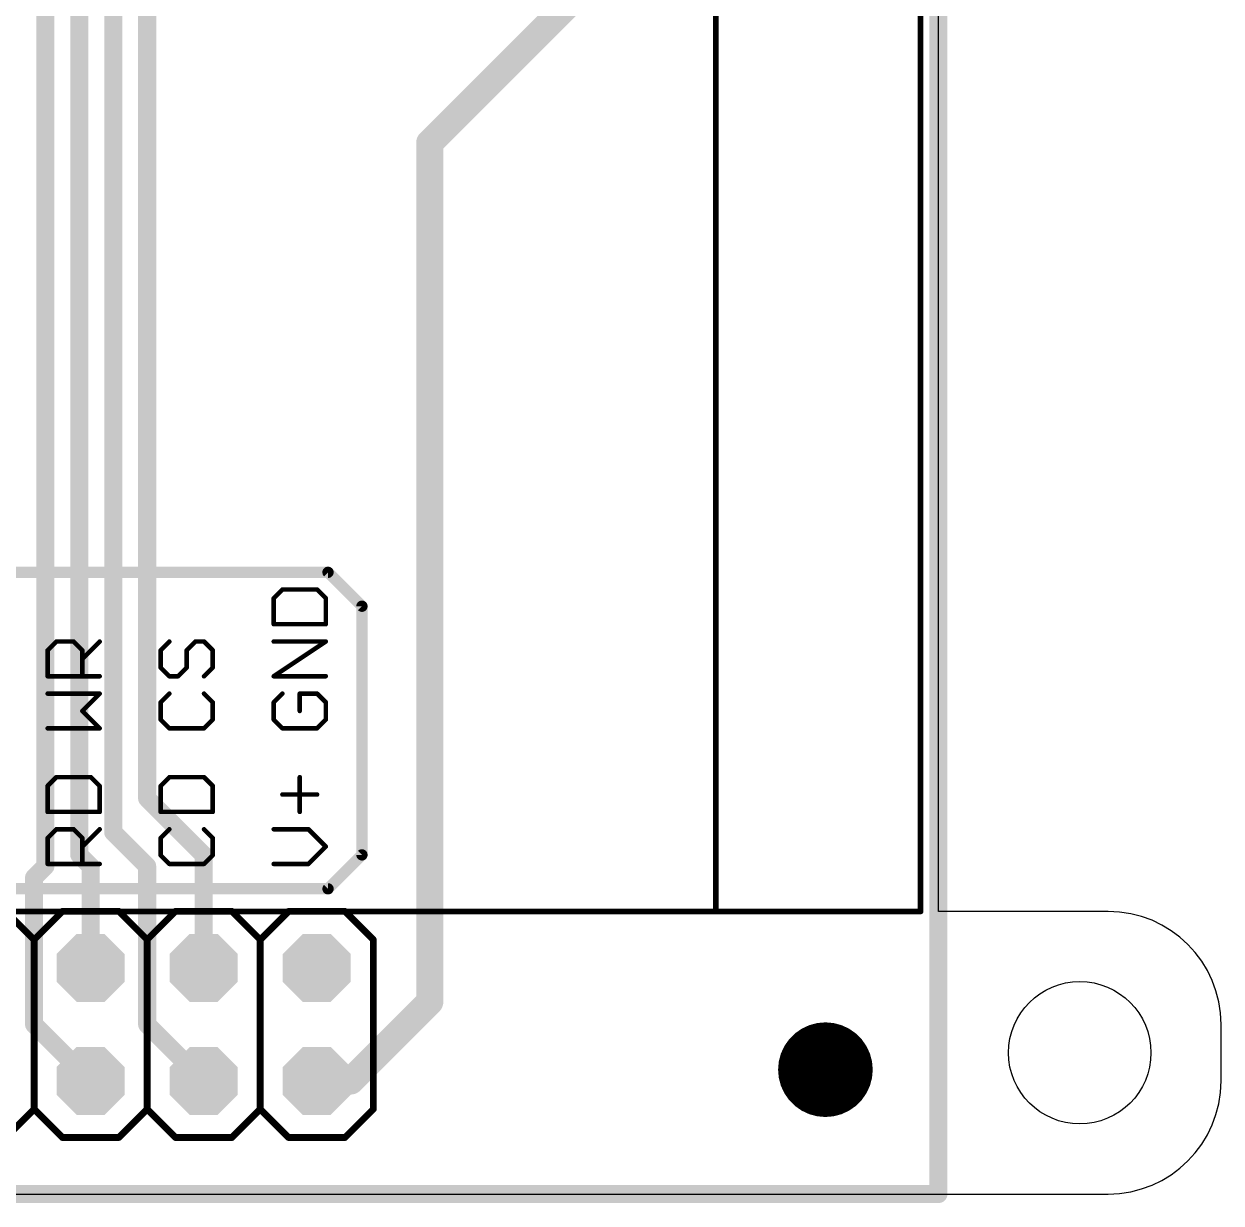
# Model space of a CAD drawing. Extents: x -31.8 to 31.8, y -40.8 to 40.8.
# Drawn here: x 4.85 to 31.75, y -40.84 to -14.35 of the extents above; entities that cross this region are included whole.
import ezdxf

# ---------------------------------------------------------------- set-up
doc = ezdxf.new("R2010")
doc.units = 0
for name, color, linetype in [('1', 12, 'CONTINUOUS'), ('17', 110, 'CONTINUOUS'), ('20', 53, 'CONTINUOUS'), ('21', 253, 'CONTINUOUS'), ('22', 253, 'CONTINUOUS'), ('23', 53, 'CONTINUOUS'), ('41', 12, 'CONTINUOUS'), ('51', 253, 'CONTINUOUS')]:
    doc.layers.add(name, color=color, linetype=linetype)

# ---------------------------------------------------------------- blocks, each defined once
blk = doc.blocks.new('RECT')
blk.add_solid([(-0.5, -0.5), (0.5, -0.5), (-0.5, 0.5), (0.5, 0.5)])
blk = doc.blocks.new('OCTAGONP')
at = {"const_width": 0.5}
blk.add_lwpolyline([(-0.25, -0.1036), (-0.25, 0.1036), (-0.1036, 0.25), (0.1036, 0.25), (0.25, 0.1036), (0.25, -0.1036), (0.1036, -0.25), (-0.1036, -0.25), (-0.25, -0.1036), (-0.25, 0.1036)], dxfattribs=at)
blk = doc.blocks.new('PIE')
at = {"const_width": 0.5}
blk.add_lwpolyline([(0, -0.25, 1), (0, 0.25, 1), (0, -0.25)], format="xyb", dxfattribs=at)

msp = doc.modelspace()

# ---------------------------------------------------------------- linework, layer by layer
at = {"layer": '1'}
for points, const_width in [([(25.4, -40.64), (25.4, 40.64)], 0.4064), ([(5.334, 5.588), (5.334, -33.274)], 0.4064), ([(6.096, 4.826), (6.096, -33.02)], 0.4064), ([(6.858, 3.81), (6.858, -32.512)], 0.4064), ([(7.62, 3.048), (7.62, -31.75)], 0.4064), ([(13.97, -17.018), (22.86, -8.128)], 0.6096), ([(13.97, -17.018), (13.97, -36.322)], 0.6096), ([(7.62, -31.75), (8.89, -33.02)], 0.4064), ([(6.858, -32.512), (7.62, -33.274)], 0.4064), ([(5.334, -33.274), (5.08, -33.528)], 0.4064), ([(6.096, -33.02), (6.35, -33.274)], 0.4064), ([(6.35, -33.274), (6.35, -35.56)], 0.4064), ([(7.62, -33.274), (7.62, -36.83)], 0.4064), ([(8.89, -33.02), (8.89, -35.56)], 0.4064), ([(5.08, -33.528), (5.08, -36.83)], 0.4064), ([(13.97, -36.322), (12.192, -38.1)], 0.6096), ([(5.08, -36.83), (6.35, -38.1)], 0.4064), ([(7.62, -36.83), (8.89, -38.1)], 0.4064), ([(12.192, -38.1), (11.43, -38.1)], 0.6096), ([(-25.4, -40.64), (25.4, -40.64)], 0.4064)]:
    msp.add_lwpolyline(points, dxfattribs=dict(at, const_width=const_width))
for points, const_width in [([(13.8622, -16.9102, 1), (14.0778, -17.1258)], 0.3048), ([(14.1224, -17.018, 1), (13.8176, -17.018)], 0.3048), ([(7.5184, -31.75, 1), (7.7216, -31.75)], 0.2032), ([(7.6918, -31.6782, 1), (7.5482, -31.8218)], 0.2032), ([(6.7564, -32.512, 1), (6.9596, -32.512)], 0.2032), ([(6.9298, -32.4402, 1), (6.7862, -32.5838)], 0.2032), ([(5.4058, -33.3458, 1), (5.2622, -33.2022)], 0.2032), ([(5.9944, -33.02, 1), (6.1976, -33.02)], 0.2032), ([(6.1678, -32.9482, 1), (6.0242, -33.0918)], 0.2032), ([(6.4516, -33.274, 1), (6.2484, -33.274)], 0.2032), ([(7.7216, -33.274, 1), (7.5184, -33.274)], 0.2032), ([(8.9916, -33.02, 1), (8.7884, -33.02)], 0.2032), ([(8.8182, -33.0918, 1), (8.9618, -32.9482)], 0.2032), ([(5.1816, -33.528, 1), (4.9784, -33.528)], 0.2032), ([(5.2324, -33.274, 1), (5.4356, -33.274)], 0.2032), ([(6.2782, -33.3458, 1), (6.4218, -33.2022)], 0.2032), ([(7.5482, -33.3458, 1), (7.6918, -33.2022)], 0.2032), ([(5.0082, -33.4562, 1), (5.1518, -33.5998)], 0.2032), ([(6.2484, -35.56, 1), (6.4516, -35.56)], 0.2032), ([(8.7884, -35.56, 1), (8.9916, -35.56)], 0.2032), ([(14.0778, -36.4298, 1), (13.8622, -36.2142)], 0.3048), ([(13.8176, -36.322, 1), (14.1224, -36.322)], 0.3048), ([(4.9784, -36.83, 1), (5.1816, -36.83)], 0.2032), ([(5.1518, -36.7582, 1), (5.0082, -36.9018)], 0.2032), ([(7.5184, -36.83, 1), (7.7216, -36.83)], 0.2032), ([(7.6918, -36.7582, 1), (7.5482, -36.9018)], 0.2032), ([(6.2782, -38.1718, 1), (6.4218, -38.0282)], 0.2032), ([(8.8182, -38.1718, 1), (8.9618, -38.0282)], 0.2032), ([(11.43, -37.9476, 1), (11.43, -38.2524)], 0.3048), ([(12.0842, -37.9922, 1), (12.2998, -38.2078)], 0.3048), ([(12.192, -38.2524, 1), (12.192, -37.9476)], 0.3048), ([(25.2984, -40.64, 1), (25.5016, -40.64)], 0.2032), ([(25.4, -40.7416, 1), (25.4, -40.5384)], 0.2032)]:
    msp.add_lwpolyline(points, format="xyb", dxfattribs=dict(at, const_width=const_width))
at = {"layer": '20'}
for p, q in [((25.4, -34.29), (25.4, 34.29)), ((29.21, -34.29), (25.4, -34.29)), ((31.75, -38.1), (31.75, -36.83)), ((-29.21, -40.64), (29.21, -40.64))]:
    msp.add_line(p, q, dxfattribs=at)
msp.add_circle((28.575, -37.465), 1.6, dxfattribs=at)
for centre, start, end in [((29.21, -36.83), 0, 90), ((29.21, -38.1), 270, 0)]:
    msp.add_arc(centre, 2.54, start, end, dxfattribs=at)
at = {"layer": '21'}
for points, const_width in [([(-12.192, -26.67), (11.684, -26.67)], 0.254), ([(11.684, -26.67), (12.446, -27.432)], 0.254), ([(10.6587, -27.0568), (10.4638, -27.2517)], 0.1016), ([(11.4383, -27.0568), (10.6587, -27.0568)], 0.1016), ([(11.6332, -27.2517), (11.4383, -27.0568)], 0.1016), ([(10.4638, -27.2517), (10.4638, -27.8364)], 0.1016), ([(11.6332, -27.8364), (11.6332, -27.2517)], 0.1016), ([(12.446, -27.432), (12.446, -33.02)], 0.254), ([(10.4638, -27.8364), (11.6332, -27.8364)], 0.1016), ([(5.3838, -28.4211), (5.5787, -28.2262)], 0.1016), ([(5.5787, -28.2262), (5.9685, -28.2262)], 0.1016), ([(5.9685, -28.2262), (6.1634, -28.4211)], 0.1016), ([(6.1634, -28.616), (6.5532, -28.2262)], 0.1016), ([(8.1187, -28.2262), (7.9238, -28.4211)], 0.1016), ([(8.5085, -28.4211), (8.7034, -28.2262)], 0.1016), ([(8.7034, -28.2262), (8.8983, -28.2262)], 0.1016), ([(8.8983, -28.2262), (9.0932, -28.4211)], 0.1016), ([(10.4638, -29.0058), (11.6332, -28.2262)], 0.1016), ([(11.6332, -28.2262), (10.4638, -28.2262)], 0.1016), ([(5.3838, -29.0058), (5.3838, -28.4211)], 0.1016), ([(6.1634, -28.4211), (6.1634, -29.0058)], 0.1016), ([(7.9238, -28.4211), (7.9238, -28.8109)], 0.1016), ([(8.5085, -28.8109), (8.5085, -28.4211)], 0.1016), ([(9.0932, -28.4211), (9.0932, -28.8109)], 0.1016), ([(7.9238, -28.8109), (8.1187, -29.0058)], 0.1016), ([(8.3136, -29.0058), (8.5085, -28.8109)], 0.1016), ([(9.0932, -28.8109), (8.8983, -29.0058)], 0.1016), ([(6.5532, -29.0058), (5.3838, -29.0058)], 0.1016), ([(8.1187, -29.0058), (8.3136, -29.0058)], 0.1016), ([(11.6332, -29.0058), (10.4638, -29.0058)], 0.1016), ([(6.5532, -29.3956), (5.3838, -29.3956)], 0.1016), ([(6.1634, -29.7854), (6.5532, -29.3956)], 0.1016), ([(8.1187, -29.3956), (7.9238, -29.5905)], 0.1016), ([(7.9238, -29.5905), (7.9238, -29.9803)], 0.1016), ([(9.0932, -29.5905), (8.8983, -29.3956)], 0.1016), ([(9.0932, -29.9803), (9.0932, -29.5905)], 0.1016), ([(10.6587, -29.3956), (10.4638, -29.5905)], 0.1016), ([(10.4638, -29.5905), (10.4638, -29.9803)], 0.1016), ([(11.4383, -29.3956), (11.0485, -29.3956)], 0.1016), ([(11.0485, -29.3956), (11.0485, -29.7854)], 0.1016), ([(11.6332, -29.5905), (11.4383, -29.3956)], 0.1016), ([(11.6332, -29.9803), (11.6332, -29.5905)], 0.1016), ([(6.5532, -30.1752), (6.1634, -29.7854)], 0.1016), ([(5.3838, -30.1752), (6.5532, -30.1752)], 0.1016), ([(7.9238, -29.9803), (8.1187, -30.1752)], 0.1016), ([(8.1187, -30.1752), (8.8983, -30.1752)], 0.1016), ([(8.8983, -30.1752), (9.0932, -29.9803)], 0.1016), ([(10.4638, -29.9803), (10.6587, -30.1752)], 0.1016), ([(10.6587, -30.1752), (11.4383, -30.1752)], 0.1016), ([(11.4383, -30.1752), (11.6332, -29.9803)], 0.1016), ([(5.5787, -31.2742), (5.3838, -31.4691)], 0.1016), ([(5.3838, -31.4691), (5.3838, -32.0538)], 0.1016), ([(6.3583, -31.2742), (5.5787, -31.2742)], 0.1016), ([(6.5532, -31.4691), (6.3583, -31.2742)], 0.1016), ([(6.5532, -32.0538), (6.5532, -31.4691)], 0.1016), ([(8.1187, -31.2742), (7.9238, -31.4691)], 0.1016), ([(7.9238, -31.4691), (7.9238, -32.0538)], 0.1016), ([(8.8983, -31.2742), (8.1187, -31.2742)], 0.1016), ([(9.0932, -31.4691), (8.8983, -31.2742)], 0.1016), ([(9.0932, -32.0538), (9.0932, -31.4691)], 0.1016), ([(11.0485, -32.0538), (11.0485, -31.2742)], 0.1016), ([(10.6587, -31.664), (11.4383, -31.664)], 0.1016), ([(5.3838, -32.0538), (6.5532, -32.0538)], 0.1016), ([(7.9238, -32.0538), (9.0932, -32.0538)], 0.1016), ([(5.3838, -32.6385), (5.5787, -32.4436)], 0.1016), ([(5.5787, -32.4436), (5.9685, -32.4436)], 0.1016), ([(5.9685, -32.4436), (6.1634, -32.6385)], 0.1016), ([(6.1634, -32.8334), (6.5532, -32.4436)], 0.1016), ([(8.1187, -32.4436), (7.9238, -32.6385)], 0.1016), ([(9.0932, -32.6385), (8.8983, -32.4436)], 0.1016), ([(11.2434, -32.4436), (10.4638, -32.4436)], 0.1016), ([(11.6332, -32.8334), (11.2434, -32.4436)], 0.1016), ([(5.3838, -33.2232), (5.3838, -32.6385)], 0.1016), ([(6.1634, -32.6385), (6.1634, -33.2232)], 0.1016), ([(7.9238, -32.6385), (7.9238, -33.0283)], 0.1016), ([(9.0932, -33.0283), (9.0932, -32.6385)], 0.1016), ([(11.2434, -33.2232), (11.6332, -32.8334)], 0.1016), ([(7.9238, -33.0283), (8.1187, -33.2232)], 0.1016), ([(8.8983, -33.2232), (9.0932, -33.0283)], 0.1016), ([(12.446, -33.02), (11.684, -33.782)], 0.254), ([(6.5532, -33.2232), (5.3838, -33.2232)], 0.1016), ([(8.1187, -33.2232), (8.8983, -33.2232)], 0.1016), ([(10.4638, -33.2232), (11.2434, -33.2232)], 0.1016), ([(11.684, -33.782), (-12.192, -33.782)], 0.254), ([(5.08, -34.925), (4.445, -34.29)], 0.1524), ([(5.715, -34.29), (5.08, -34.925)], 0.1524), ([(6.985, -34.29), (5.715, -34.29)], 0.1524), ([(7.62, -34.925), (6.985, -34.29)], 0.1524), ([(8.255, -34.29), (7.62, -34.925)], 0.1524), ([(9.525, -34.29), (8.255, -34.29)], 0.1524), ([(10.16, -34.925), (9.525, -34.29)], 0.1524), ([(10.795, -34.29), (10.16, -34.925)], 0.1524), ([(12.065, -34.29), (10.795, -34.29)], 0.1524), ([(12.7, -34.925), (12.065, -34.29)], 0.1524), ([(5.08, -38.735), (5.08, -34.925)], 0.1524), ([(7.62, -38.735), (7.62, -34.925)], 0.1524), ([(10.16, -38.735), (10.16, -34.925)], 0.1524), ([(12.7, -34.925), (12.7, -38.735)], 0.1524), ([(5.08, -38.735), (4.445, -39.37)], 0.1524), ([(5.715, -39.37), (5.08, -38.735)], 0.1524), ([(7.62, -38.735), (6.985, -39.37)], 0.1524), ([(8.255, -39.37), (7.62, -38.735)], 0.1524), ([(10.16, -38.735), (9.525, -39.37)], 0.1524), ([(10.795, -39.37), (10.16, -38.735)], 0.1524), ([(12.7, -38.735), (12.065, -39.37)], 0.1524), ([(6.985, -39.37), (5.715, -39.37)], 0.1524), ([(9.525, -39.37), (8.255, -39.37)], 0.1524), ([(12.065, -39.37), (10.795, -39.37)], 0.1524)]:
    msp.add_lwpolyline(points, dxfattribs=dict(at, const_width=const_width))
for points, const_width in [([(11.7289, -26.6251, 1), (11.6391, -26.7149)], 0.127), ([(11.684, -26.7335, 1), (11.684, -26.6065)], 0.127), ([(10.6587, -27.0314, 1), (10.6587, -27.0822)], 0.0508), ([(10.6767, -27.0748, 1), (10.6407, -27.0388)], 0.0508), ([(11.4563, -27.0388, 1), (11.4203, -27.0748)], 0.0508), ([(11.4383, -27.0822, 1), (11.4383, -27.0314)], 0.0508), ([(10.4458, -27.2337, 1), (10.4818, -27.2697)], 0.0508), ([(10.4892, -27.2517, 1), (10.4384, -27.2517)], 0.0508), ([(11.6586, -27.2517, 1), (11.6078, -27.2517)], 0.0508), ([(11.6152, -27.2697, 1), (11.6512, -27.2337)], 0.0508), ([(12.5095, -27.432, 1), (12.3825, -27.432)], 0.127), ([(12.4011, -27.4769, 1), (12.4909, -27.3871)], 0.127), ([(10.4638, -27.811, 1), (10.4638, -27.8618)], 0.0508), ([(10.4384, -27.8364, 1), (10.4892, -27.8364)], 0.0508), ([(11.6078, -27.8364, 1), (11.6586, -27.8364)], 0.0508), ([(11.6332, -27.8618, 1), (11.6332, -27.811)], 0.0508), ([(5.5787, -28.2008, 1), (5.5787, -28.2516)], 0.0508), ([(5.5967, -28.2442, 1), (5.5607, -28.2082)], 0.0508), ([(5.9865, -28.2082, 1), (5.9505, -28.2442)], 0.0508), ([(5.9685, -28.2516, 1), (5.9685, -28.2008)], 0.0508), ([(6.5712, -28.2442, 1), (6.5352, -28.2082)], 0.0508), ([(8.1367, -28.2442, 1), (8.1007, -28.2082)], 0.0508), ([(8.7034, -28.2008, 1), (8.7034, -28.2516)], 0.0508), ([(8.7214, -28.2442, 1), (8.6854, -28.2082)], 0.0508), ([(8.9163, -28.2082, 1), (8.8803, -28.2442)], 0.0508), ([(8.8983, -28.2516, 1), (8.8983, -28.2008)], 0.0508), ([(10.4638, -28.2008, 1), (10.4638, -28.2516)], 0.0508), ([(11.6473, -28.2473, 1), (11.6191, -28.2051)], 0.0508), ([(11.6332, -28.2516, 1), (11.6332, -28.2008)], 0.0508), ([(5.3658, -28.4031, 1), (5.4018, -28.4391)], 0.0508), ([(5.4092, -28.4211, 1), (5.3584, -28.4211)], 0.0508), ([(6.1888, -28.4211, 1), (6.138, -28.4211)], 0.0508), ([(6.1454, -28.4391, 1), (6.1814, -28.4031)], 0.0508), ([(7.9058, -28.4031, 1), (7.9418, -28.4391)], 0.0508), ([(7.9492, -28.4211, 1), (7.8984, -28.4211)], 0.0508), ([(8.4905, -28.4031, 1), (8.5265, -28.4391)], 0.0508), ([(8.5339, -28.4211, 1), (8.4831, -28.4211)], 0.0508), ([(9.1186, -28.4211, 1), (9.0678, -28.4211)], 0.0508), ([(9.0752, -28.4391, 1), (9.1112, -28.4031)], 0.0508), ([(6.1454, -28.598, 1), (6.1814, -28.634)], 0.0508), ([(7.9418, -28.7929, 1), (7.9058, -28.8289)], 0.0508), ([(8.5265, -28.8289, 1), (8.4905, -28.7929)], 0.0508), ([(9.1112, -28.8289, 1), (9.0752, -28.7929)], 0.0508), ([(5.3838, -28.9804, 1), (5.3838, -29.0312)], 0.0508), ([(5.3584, -29.0058, 1), (5.4092, -29.0058)], 0.0508), ([(6.138, -29.0058, 1), (6.1888, -29.0058)], 0.0508), ([(6.5532, -29.0312, 1), (6.5532, -28.9804)], 0.0508), ([(7.8984, -28.8109, 1), (7.9492, -28.8109)], 0.0508), ([(8.1187, -28.9804, 1), (8.1187, -29.0312)], 0.0508), ([(8.1007, -29.0238, 1), (8.1367, -28.9878)], 0.0508), ([(8.2956, -28.9878, 1), (8.3316, -29.0238)], 0.0508), ([(8.3136, -29.0312, 1), (8.3136, -28.9804)], 0.0508), ([(8.4831, -28.8109, 1), (8.5339, -28.8109)], 0.0508), ([(8.8803, -28.9878, 1), (8.9163, -29.0238)], 0.0508), ([(9.0678, -28.8109, 1), (9.1186, -28.8109)], 0.0508), ([(10.4638, -28.9804, 1), (10.4638, -29.0312)], 0.0508), ([(10.4497, -28.9847, 1), (10.4779, -29.0269)], 0.0508), ([(11.6332, -29.0312, 1), (11.6332, -28.9804)], 0.0508), ([(5.3838, -29.3702, 1), (5.3838, -29.421)], 0.0508), ([(6.5712, -29.4136, 1), (6.5352, -29.3776)], 0.0508), ([(6.5532, -29.421, 1), (6.5532, -29.3702)], 0.0508), ([(7.9058, -29.5725, 1), (7.9418, -29.6085)], 0.0508), ([(7.9492, -29.5905, 1), (7.8984, -29.5905)], 0.0508), ([(8.1367, -29.4136, 1), (8.1007, -29.3776)], 0.0508), ([(8.9163, -29.3776, 1), (8.8803, -29.4136)], 0.0508), ([(9.1186, -29.5905, 1), (9.0678, -29.5905)], 0.0508), ([(9.0752, -29.6085, 1), (9.1112, -29.5725)], 0.0508), ([(10.4458, -29.5725, 1), (10.4818, -29.6085)], 0.0508), ([(10.4892, -29.5905, 1), (10.4384, -29.5905)], 0.0508), ([(10.6767, -29.4136, 1), (10.6407, -29.3776)], 0.0508), ([(11.0485, -29.3702, 1), (11.0485, -29.421)], 0.0508), ([(11.0739, -29.3956, 1), (11.0231, -29.3956)], 0.0508), ([(11.4563, -29.3776, 1), (11.4203, -29.4136)], 0.0508), ([(11.4383, -29.421, 1), (11.4383, -29.3702)], 0.0508), ([(11.6586, -29.5905, 1), (11.6078, -29.5905)], 0.0508), ([(11.6152, -29.6085, 1), (11.6512, -29.5725)], 0.0508), ([(6.1814, -29.7674, 1), (6.1454, -29.8034)], 0.0508), ([(6.1454, -29.7674, 1), (6.1814, -29.8034)], 0.0508), ([(11.0231, -29.7854, 1), (11.0739, -29.7854)], 0.0508), ([(5.3838, -30.1498, 1), (5.3838, -30.2006)], 0.0508), ([(6.5532, -30.2006, 1), (6.5532, -30.1498)], 0.0508), ([(7.9418, -29.9623, 1), (7.9058, -29.9983)], 0.0508), ([(7.8984, -29.9803, 1), (7.9492, -29.9803)], 0.0508), ([(8.1187, -30.1498, 1), (8.1187, -30.2006)], 0.0508), ([(8.8983, -30.2006, 1), (8.8983, -30.1498)], 0.0508), ([(9.0678, -29.9803, 1), (9.1186, -29.9803)], 0.0508), ([(9.1112, -29.9983, 1), (9.0752, -29.9623)], 0.0508), ([(10.4818, -29.9623, 1), (10.4458, -29.9983)], 0.0508), ([(10.4384, -29.9803, 1), (10.4892, -29.9803)], 0.0508), ([(10.6587, -30.1498, 1), (10.6587, -30.2006)], 0.0508), ([(11.4383, -30.2006, 1), (11.4383, -30.1498)], 0.0508), ([(11.6078, -29.9803, 1), (11.6586, -29.9803)], 0.0508), ([(11.6512, -29.9983, 1), (11.6152, -29.9623)], 0.0508), ([(6.5352, -30.1932, 1), (6.5712, -30.1572)], 0.0508), ([(8.1007, -30.1932, 1), (8.1367, -30.1572)], 0.0508), ([(8.8803, -30.1572, 1), (8.9163, -30.1932)], 0.0508), ([(10.6407, -30.1932, 1), (10.6767, -30.1572)], 0.0508), ([(11.4203, -30.1572, 1), (11.4563, -30.1932)], 0.0508), ([(5.3658, -31.4511, 1), (5.4018, -31.4871)], 0.0508), ([(5.4092, -31.4691, 1), (5.3584, -31.4691)], 0.0508), ([(5.5787, -31.2488, 1), (5.5787, -31.2996)], 0.0508), ([(5.5967, -31.2922, 1), (5.5607, -31.2562)], 0.0508), ([(6.3763, -31.2562, 1), (6.3403, -31.2922)], 0.0508), ([(6.3583, -31.2996, 1), (6.3583, -31.2488)], 0.0508), ([(6.5786, -31.4691, 1), (6.5278, -31.4691)], 0.0508), ([(6.5352, -31.4871, 1), (6.5712, -31.4511)], 0.0508), ([(7.9058, -31.4511, 1), (7.9418, -31.4871)], 0.0508), ([(7.9492, -31.4691, 1), (7.8984, -31.4691)], 0.0508), ([(8.1187, -31.2488, 1), (8.1187, -31.2996)], 0.0508), ([(8.1367, -31.2922, 1), (8.1007, -31.2562)], 0.0508), ([(8.9163, -31.2562, 1), (8.8803, -31.2922)], 0.0508), ([(8.8983, -31.2996, 1), (8.8983, -31.2488)], 0.0508), ([(9.1186, -31.4691, 1), (9.0678, -31.4691)], 0.0508), ([(9.0752, -31.4871, 1), (9.1112, -31.4511)], 0.0508), ([(11.0739, -31.2742, 1), (11.0231, -31.2742)], 0.0508), ([(10.6587, -31.6386, 1), (10.6587, -31.6894)], 0.0508), ([(11.4383, -31.6894, 1), (11.4383, -31.6386)], 0.0508), ([(5.3838, -32.0284, 1), (5.3838, -32.0792)], 0.0508), ([(6.5532, -32.0792, 1), (6.5532, -32.0284)], 0.0508), ([(7.9238, -32.0284, 1), (7.9238, -32.0792)], 0.0508), ([(9.0932, -32.0792, 1), (9.0932, -32.0284)], 0.0508), ([(5.3584, -32.0538, 1), (5.4092, -32.0538)], 0.0508), ([(6.5278, -32.0538, 1), (6.5786, -32.0538)], 0.0508), ([(7.8984, -32.0538, 1), (7.9492, -32.0538)], 0.0508), ([(9.0678, -32.0538, 1), (9.1186, -32.0538)], 0.0508), ([(11.0231, -32.0538, 1), (11.0739, -32.0538)], 0.0508), ([(5.5787, -32.4182, 1), (5.5787, -32.469)], 0.0508), ([(5.5967, -32.4616, 1), (5.5607, -32.4256)], 0.0508), ([(5.9865, -32.4256, 1), (5.9505, -32.4616)], 0.0508), ([(5.9685, -32.469, 1), (5.9685, -32.4182)], 0.0508), ([(6.5712, -32.4616, 1), (6.5352, -32.4256)], 0.0508), ([(8.1367, -32.4616, 1), (8.1007, -32.4256)], 0.0508), ([(8.9163, -32.4256, 1), (8.8803, -32.4616)], 0.0508), ([(10.4638, -32.4182, 1), (10.4638, -32.469)], 0.0508), ([(11.2614, -32.4256, 1), (11.2254, -32.4616)], 0.0508), ([(11.2434, -32.469, 1), (11.2434, -32.4182)], 0.0508), ([(5.3658, -32.6205, 1), (5.4018, -32.6565)], 0.0508), ([(5.4092, -32.6385, 1), (5.3584, -32.6385)], 0.0508), ([(6.1454, -32.8154, 1), (6.1814, -32.8514)], 0.0508), ([(6.1888, -32.6385, 1), (6.138, -32.6385)], 0.0508), ([(6.1454, -32.6565, 1), (6.1814, -32.6205)], 0.0508), ([(7.9058, -32.6205, 1), (7.9418, -32.6565)], 0.0508), ([(7.9492, -32.6385, 1), (7.8984, -32.6385)], 0.0508), ([(9.1186, -32.6385, 1), (9.0678, -32.6385)], 0.0508), ([(9.0752, -32.6565, 1), (9.1112, -32.6205)], 0.0508), ([(11.6512, -32.8514, 1), (11.6152, -32.8154)], 0.0508), ([(11.6152, -32.8514, 1), (11.6512, -32.8154)], 0.0508), ([(7.9418, -33.0103, 1), (7.9058, -33.0463)], 0.0508), ([(7.8984, -33.0283, 1), (7.9492, -33.0283)], 0.0508), ([(9.0678, -33.0283, 1), (9.1186, -33.0283)], 0.0508), ([(9.1112, -33.0463, 1), (9.0752, -33.0103)], 0.0508), ([(12.3825, -33.02, 1), (12.5095, -33.02)], 0.127), ([(12.4909, -33.0649, 1), (12.4011, -32.9751)], 0.127), ([(5.3838, -33.1978, 1), (5.3838, -33.2486)], 0.0508), ([(5.3584, -33.2232, 1), (5.4092, -33.2232)], 0.0508), ([(6.138, -33.2232, 1), (6.1888, -33.2232)], 0.0508), ([(6.5532, -33.2486, 1), (6.5532, -33.1978)], 0.0508), ([(8.1187, -33.1978, 1), (8.1187, -33.2486)], 0.0508), ([(8.1007, -33.2412, 1), (8.1367, -33.2052)], 0.0508), ([(8.8803, -33.2052, 1), (8.9163, -33.2412)], 0.0508), ([(8.8983, -33.2486, 1), (8.8983, -33.1978)], 0.0508), ([(10.4638, -33.1978, 1), (10.4638, -33.2486)], 0.0508), ([(11.2254, -33.2052, 1), (11.2614, -33.2412)], 0.0508), ([(11.2434, -33.2486, 1), (11.2434, -33.1978)], 0.0508), ([(11.6391, -33.7371, 1), (11.7289, -33.8269)], 0.127), ([(11.684, -33.8455, 1), (11.684, -33.7185)], 0.127), ([(5.715, -34.2519, 1), (5.715, -34.3281)], 0.0762), ([(5.7419, -34.3169, 1), (5.6881, -34.2631)], 0.0762), ([(7.0119, -34.2631, 1), (6.9581, -34.3169)], 0.0762), ([(6.985, -34.3281, 1), (6.985, -34.2519)], 0.0762), ([(8.255, -34.2519, 1), (8.255, -34.3281)], 0.0762), ([(8.2819, -34.3169, 1), (8.2281, -34.2631)], 0.0762), ([(9.5519, -34.2631, 1), (9.4981, -34.3169)], 0.0762), ([(9.525, -34.3281, 1), (9.525, -34.2519)], 0.0762), ([(10.795, -34.2519, 1), (10.795, -34.3281)], 0.0762), ([(10.8219, -34.3169, 1), (10.7681, -34.2631)], 0.0762), ([(12.0919, -34.2631, 1), (12.0381, -34.3169)], 0.0762), ([(12.065, -34.3281, 1), (12.065, -34.2519)], 0.0762), ([(5.1181, -34.925, 1), (5.0419, -34.925)], 0.0762), ([(5.0531, -34.8981, 1), (5.1069, -34.9519)], 0.0762), ([(5.0531, -34.9519, 1), (5.1069, -34.8981)], 0.0762), ([(7.6581, -34.925, 1), (7.5819, -34.925)], 0.0762), ([(7.5931, -34.8981, 1), (7.6469, -34.9519)], 0.0762), ([(7.5931, -34.9519, 1), (7.6469, -34.8981)], 0.0762), ([(10.1981, -34.925, 1), (10.1219, -34.925)], 0.0762), ([(10.1331, -34.8981, 1), (10.1869, -34.9519)], 0.0762), ([(10.1331, -34.9519, 1), (10.1869, -34.8981)], 0.0762), ([(12.7381, -34.925, 1), (12.6619, -34.925)], 0.0762), ([(12.6731, -34.9519, 1), (12.7269, -34.8981)], 0.0762), ([(5.0419, -38.735, 1), (5.1181, -38.735)], 0.0762), ([(5.1069, -38.7081, 1), (5.0531, -38.7619)], 0.0762), ([(5.1069, -38.7619, 1), (5.0531, -38.7081)], 0.0762), ([(7.5819, -38.735, 1), (7.6581, -38.735)], 0.0762), ([(7.6469, -38.7081, 1), (7.5931, -38.7619)], 0.0762), ([(7.6469, -38.7619, 1), (7.5931, -38.7081)], 0.0762), ([(10.1219, -38.735, 1), (10.1981, -38.735)], 0.0762), ([(10.1869, -38.7081, 1), (10.1331, -38.7619)], 0.0762), ([(10.1869, -38.7619, 1), (10.1331, -38.7081)], 0.0762), ([(12.6619, -38.735, 1), (12.7381, -38.735)], 0.0762), ([(12.7269, -38.7619, 1), (12.6731, -38.7081)], 0.0762), ([(5.715, -39.3319, 1), (5.715, -39.4081)], 0.0762), ([(5.6881, -39.3969, 1), (5.7419, -39.3431)], 0.0762), ([(6.9581, -39.3431, 1), (7.0119, -39.3969)], 0.0762), ([(6.985, -39.4081, 1), (6.985, -39.3319)], 0.0762), ([(8.255, -39.3319, 1), (8.255, -39.4081)], 0.0762), ([(8.2281, -39.3969, 1), (8.2819, -39.3431)], 0.0762), ([(9.4981, -39.3431, 1), (9.5519, -39.3969)], 0.0762), ([(9.525, -39.4081, 1), (9.525, -39.3319)], 0.0762), ([(10.795, -39.3319, 1), (10.795, -39.4081)], 0.0762), ([(10.7681, -39.3969, 1), (10.8219, -39.3431)], 0.0762), ([(12.0381, -39.3431, 1), (12.0919, -39.3969)], 0.0762), ([(12.065, -39.4081, 1), (12.065, -39.3319)], 0.0762)]:
    msp.add_lwpolyline(points, format="xyb", dxfattribs=dict(at, const_width=const_width))
at = {"layer": '22', "const_width": 0.127}
for points in [[(25, -34.29), (25, 35.71)], [(20.4, -34.29), (20.4, -6.604)], [(-20.3, -34.29), (20.4, -34.29)], [(20.4, -34.29), (25, -34.29)]]:
    msp.add_lwpolyline(points, dxfattribs=at)
at = {"layer": '22', "const_width": 0.0635}
for points in [[(20.4, -34.2582, 1), (20.4, -34.3218)], [(20.3683, -34.29, 1), (20.4318, -34.29)], [(20.4, -34.3218, 1), (20.4, -34.2582)], [(24.9683, -34.29, 1), (25.0317, -34.29)], [(25, -34.3218, 1), (25, -34.2582)]]:
    msp.add_lwpolyline(points, format="xyb", dxfattribs=at)
at = {"layer": '23'}
msp.add_point((22.86, -37.846), dxfattribs=at)
at = {"layer": '41', "const_width": 0.127}
for points in [[(22.518, -36.9063), (22.36, -36.98)], [(22.6864, -36.8612), (22.518, -36.9063)], [(22.86, -36.846), (22.6864, -36.8612)], [(23.0336, -36.8612), (22.86, -36.846)], [(23.202, -36.9063), (23.0336, -36.8612)], [(23.36, -36.98), (23.202, -36.9063)], [(22.2172, -37.08), (22.094, -37.2032)], [(22.2132, -37.084), (23.5068, -37.084)], [(22.36, -36.98), (22.2172, -37.08)], [(22.4093, -36.957), (23.3107, -36.957)], [(23.5028, -37.08), (23.36, -36.98)], [(23.626, -37.2032), (23.5028, -37.08)], [(21.994, -37.346), (21.9203, -37.504)], [(22.094, -37.2032), (21.994, -37.346)], [(21.9996, -37.338), (23.7204, -37.338)], [(22.0885, -37.211), (23.6315, -37.211)], [(23.726, -37.346), (23.626, -37.2032)], [(23.7997, -37.504), (23.726, -37.346)], [(21.8752, -37.6724), (21.86, -37.846)], [(21.8711, -37.719), (23.8489, -37.719)], [(21.9203, -37.504), (21.8752, -37.6724)], [(21.8967, -37.592), (23.8233, -37.592)], [(21.9385, -37.465), (23.7815, -37.465)], [(23.8448, -37.6724), (23.7997, -37.504)], [(23.86, -37.846), (23.8448, -37.6724)], [(21.86, -37.846), (21.8752, -38.0196)], [(21.86, -37.846), (23.86, -37.846)], [(21.8711, -37.973), (23.8489, -37.973)], [(23.8448, -38.0196), (23.86, -37.846)], [(21.8752, -38.0196), (21.9203, -38.188)], [(21.8967, -38.1), (23.8233, -38.1)], [(21.9203, -38.188), (21.994, -38.346)], [(21.9385, -38.227), (23.7815, -38.227)], [(23.726, -38.346), (23.7997, -38.188)], [(23.7997, -38.188), (23.8448, -38.0196)], [(21.994, -38.346), (22.094, -38.4888)], [(21.9996, -38.354), (23.7204, -38.354)], [(22.0885, -38.481), (23.6315, -38.481)], [(22.094, -38.4888), (22.2172, -38.612)], [(23.5028, -38.612), (23.626, -38.4888)], [(23.626, -38.4888), (23.726, -38.346)], [(22.2132, -38.608), (23.5068, -38.608)], [(22.2172, -38.612), (22.36, -38.712)], [(22.36, -38.712), (22.518, -38.7857)], [(22.4093, -38.735), (23.3107, -38.735)], [(22.518, -38.7857), (22.6864, -38.8308)], [(23.0336, -38.8308), (23.202, -38.7857)], [(23.202, -38.7857), (23.36, -38.712)], [(23.36, -38.712), (23.5028, -38.612)], [(22.6864, -38.8308), (22.86, -38.846)], [(22.86, -38.846), (23.0336, -38.8308)]]:
    msp.add_lwpolyline(points, dxfattribs=at)
at = {"layer": '41', "const_width": 0.0635}
for points in [[(22.5098, -36.8756, 1), (22.5262, -36.937)], [(22.5314, -36.9351, 1), (22.5046, -36.8775)], [(22.6836, -36.8296, 1), (22.6891, -36.8928)], [(22.6946, -36.8919, 1), (22.6781, -36.8305)], [(22.8628, -36.8144, 1), (22.8572, -36.8776)], [(22.8628, -36.8776, 1), (22.8572, -36.8144)], [(23.0419, -36.8305, 1), (23.0254, -36.8919)], [(23.0309, -36.8928, 1), (23.0364, -36.8296)], [(23.2154, -36.8775, 1), (23.1886, -36.9351)], [(23.1938, -36.937, 1), (23.2102, -36.8756)], [(22.2132, -37.0523, 1), (22.2132, -37.1158)], [(22.199, -37.0539, 1), (22.2354, -37.106)], [(22.2397, -37.1024, 1), (22.1948, -37.0575)], [(22.3466, -36.9512, 1), (22.3734, -37.0088)], [(22.3782, -37.006, 1), (22.3418, -36.954)], [(22.4093, -36.9252, 1), (22.4093, -36.9888)], [(23.3107, -36.9888, 1), (23.3107, -36.9252)], [(23.3782, -36.954, 1), (23.3418, -37.006)], [(23.3466, -37.0088, 1), (23.3734, -36.9512)], [(23.5252, -37.0575, 1), (23.4803, -37.1024)], [(23.4846, -37.106, 1), (23.521, -37.0539)], [(23.5068, -37.1158, 1), (23.5068, -37.0523)], [(21.968, -37.3278, 1), (22.02, -37.3642)], [(22.0228, -37.3594, 1), (21.9652, -37.3326)], [(21.9996, -37.3062, 1), (21.9996, -37.3698)], [(22.0885, -37.1792, 1), (22.0885, -37.2428)], [(22.0715, -37.1808, 1), (22.1164, -37.2257)], [(22.12, -37.2214, 1), (22.0679, -37.185)], [(23.6521, -37.185, 1), (23.6, -37.2214)], [(23.6036, -37.2257, 1), (23.6485, -37.1808)], [(23.6315, -37.2428, 1), (23.6315, -37.1792)], [(23.7548, -37.3326, 1), (23.6972, -37.3594)], [(23.7, -37.3642, 1), (23.752, -37.3278)], [(23.7204, -37.3698, 1), (23.7204, -37.3062)], [(21.8711, -37.6872, 1), (21.8711, -37.7508)], [(21.8445, -37.6641, 1), (21.9059, -37.6806)], [(21.9068, -37.6751, 1), (21.8436, -37.6696)], [(21.8967, -37.5602, 1), (21.8967, -37.6238)], [(21.8915, -37.4906, 1), (21.9491, -37.5174)], [(21.951, -37.5122, 1), (21.8896, -37.4958)], [(21.9385, -37.4333, 1), (21.9385, -37.4968)], [(23.8304, -37.4958, 1), (23.769, -37.5122)], [(23.7709, -37.5174, 1), (23.8285, -37.4906)], [(23.7815, -37.4968, 1), (23.7815, -37.4333)], [(23.8764, -37.6696, 1), (23.8132, -37.6751)], [(23.8141, -37.6806, 1), (23.8755, -37.6641)], [(23.8233, -37.6238, 1), (23.8233, -37.5602)], [(23.8489, -37.7508, 1), (23.8489, -37.6872)], [(21.8916, -37.8432, 1), (21.8284, -37.8488)], [(21.86, -37.8143, 1), (21.86, -37.8778)], [(21.8284, -37.8432, 1), (21.8916, -37.8488)], [(21.8711, -37.9412, 1), (21.8711, -38.0048)], [(23.8916, -37.8488, 1), (23.8284, -37.8432)], [(23.8284, -37.8488, 1), (23.8916, -37.8432)], [(23.8489, -38.0048, 1), (23.8489, -37.9412)], [(23.86, -37.8778, 1), (23.86, -37.8143)], [(21.9059, -38.0114, 1), (21.8445, -38.0279)], [(21.8436, -38.0224, 1), (21.9068, -38.0169)], [(21.8967, -38.0682, 1), (21.8967, -38.1318)], [(21.9491, -38.1746, 1), (21.8915, -38.2014)], [(21.8896, -38.1962, 1), (21.951, -38.1798)], [(21.9385, -38.1953, 1), (21.9385, -38.2588)], [(23.769, -38.1798, 1), (23.8304, -38.1962)], [(23.8285, -38.2014, 1), (23.7709, -38.1746)], [(23.7815, -38.2588, 1), (23.7815, -38.1953)], [(23.8132, -38.0169, 1), (23.8764, -38.0224)], [(23.8755, -38.0279, 1), (23.8141, -38.0114)], [(23.8233, -38.1318, 1), (23.8233, -38.0682)], [(22.02, -38.3278, 1), (21.968, -38.3642)], [(21.9652, -38.3594, 1), (22.0228, -38.3326)], [(21.9996, -38.3222, 1), (21.9996, -38.3858)], [(22.0885, -38.4492, 1), (22.0885, -38.5128)], [(22.1164, -38.4663, 1), (22.0715, -38.5112)], [(22.0679, -38.507, 1), (22.12, -38.4706)], [(23.6, -38.4706, 1), (23.6521, -38.507)], [(23.6485, -38.5112, 1), (23.6036, -38.4663)], [(23.6315, -38.5128, 1), (23.6315, -38.4492)], [(23.6972, -38.3326, 1), (23.7548, -38.3594)], [(23.752, -38.3642, 1), (23.7, -38.3278)], [(23.7204, -38.3858, 1), (23.7204, -38.3222)], [(22.2132, -38.5763, 1), (22.2132, -38.6398)], [(22.2354, -38.586, 1), (22.199, -38.6381)], [(22.1948, -38.6345, 1), (22.2397, -38.5896)], [(22.3734, -38.6832, 1), (22.3466, -38.7408)], [(22.3418, -38.738, 1), (22.3782, -38.686)], [(22.4093, -38.7032, 1), (22.4093, -38.7668)], [(22.5262, -38.755, 1), (22.5098, -38.8164)], [(22.5046, -38.8145, 1), (22.5314, -38.7569)], [(23.1886, -38.7569, 1), (23.2154, -38.8145)], [(23.2102, -38.8164, 1), (23.1938, -38.755)], [(23.3107, -38.7668, 1), (23.3107, -38.7032)], [(23.3418, -38.686, 1), (23.3782, -38.738)], [(23.3734, -38.7408, 1), (23.3466, -38.6832)], [(23.4803, -38.5896, 1), (23.5252, -38.6345)], [(23.521, -38.6381, 1), (23.4846, -38.586)], [(23.5068, -38.6398, 1), (23.5068, -38.5763)], [(22.6891, -38.7992, 1), (22.6836, -38.8624)], [(22.6781, -38.8615, 1), (22.6946, -38.8001)], [(22.8572, -38.8144, 1), (22.8628, -38.8776)], [(22.8572, -38.8776, 1), (22.8628, -38.8144)], [(23.0254, -38.8001, 1), (23.0419, -38.8615)], [(23.0364, -38.8624, 1), (23.0309, -38.7992)]]:
    msp.add_lwpolyline(points, format="xyb", dxfattribs=at)

# ---------------------------------------------------------------- block references
at = {"layer": '1'}
msp.add_blockref('PIE', (22.86, -37.846), dxfattribs=at)
at = {"layer": '17', "xscale": 1.524, "yscale": 1.524, "rotation": 180}
for p in [(6.35, -35.56), (6.35, -35.56), (8.89, -35.56), (8.89, -35.56), (11.43, -35.56), (11.43, -35.56), (6.35, -38.1), (6.35, -38.1), (8.89, -38.1), (8.89, -38.1), (11.43, -38.1), (11.43, -38.1)]:
    msp.add_blockref('OCTAGONP', p, dxfattribs=at)
at = {"layer": '51', "xscale": 0.508, "yscale": 0.508, "rotation": 180}
for p in [(6.35, -35.56), (8.89, -35.56), (11.43, -35.56), (6.35, -38.1), (8.89, -38.1), (11.43, -38.1)]:
    msp.add_blockref('RECT', p, dxfattribs=at)

doc.saveas('drawing.dxf')
